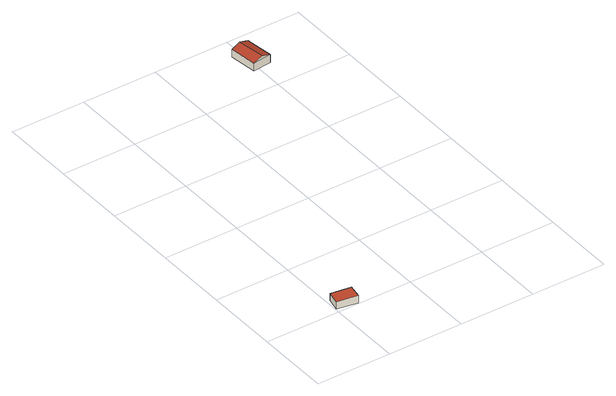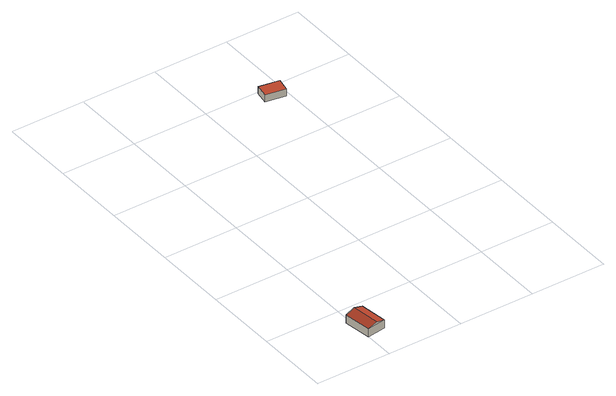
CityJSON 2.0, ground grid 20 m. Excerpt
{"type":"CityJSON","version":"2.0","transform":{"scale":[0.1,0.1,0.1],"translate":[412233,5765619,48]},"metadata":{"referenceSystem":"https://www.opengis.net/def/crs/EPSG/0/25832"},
"CityObjects":{
"building1":{"type":"Building","attributes":{"Gemeindeschluessel":"05570044","Geometrietyp2DReferenz":"3000","function":"31001_9998","roofType":"1000","measuredHeight":2.02},"geometry":[{"type":"Solid","lod":"2","boundaries":[[[[0,1,2,3]],[[4,5,1,0]],[[6,7,5,4]],[[3,2,7,6]],[[4,0,3,6]],[[1,5,7,2]]]],"semantics":{"surfaces":[{"type":"WallSurface"},{"type":"RoofSurface"},{"type":"GroundSurface"}],"values":[[0,0,0,0,1,2]]}}]},
"building2":{"type":"Building","attributes":{"Gemeindeschluessel":"05570044","Geometrietyp2DReferenz":"3000","function":"31001_1310","roofType":"3100","measuredHeight":3},"geometry":[{"type":"Solid","lod":"2","boundaries":[[[[8,9,10,11]],[[12,13,9,8]],[[14,15,13,12]],[[11,10,15,14]],[[8,16,12]],[[14,17,11]],[[11,17,16,8]],[[12,16,17,14]],[[9,13,15,10]]]],"semantics":{"surfaces":[{"type":"WallSurface"},{"type":"RoofSurface"},{"type":"GroundSurface"}],"values":[[0,0,0,0,0,0,1,1,2]]}}]}
},
"vertices":[
[10,48,27],[10,48,7],[3,12,7],[3,12,27],[64,39,27],[64,39,7],[58,3,27],[58,3,7],
[423,862,45],[423,862,23],[413,936,23],[413,936,45],[373,855,45],[373,855,23],[363,929,45],[363,929,23],[398,858,53],[388,933,53]
]}
